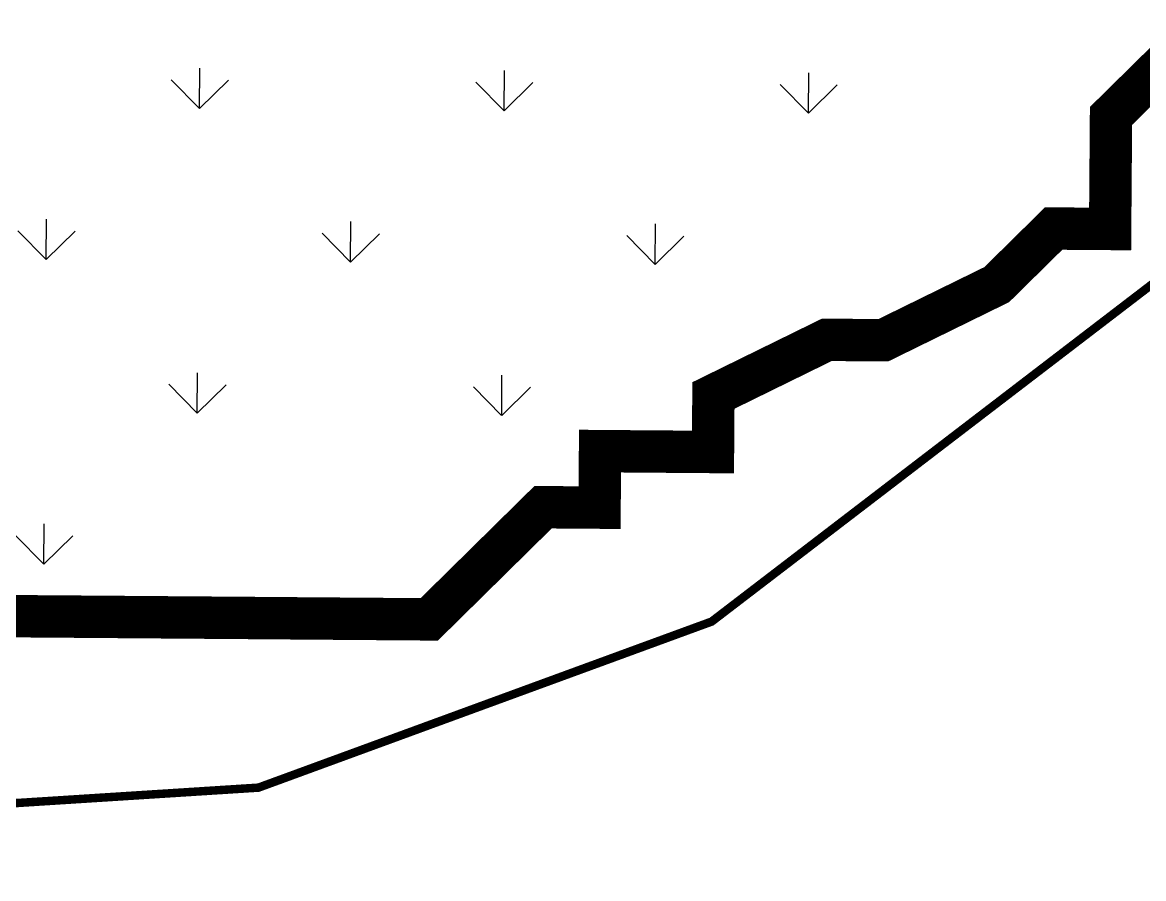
# Model space of a CAD drawing. Header units: metres. Extents: x 326467 to 340077, y 1811030 to 1824953.
# Drawn here: x 329174.9 to 329255.1, y 1812526.5 to 1812587.8 of the extents above; entities that cross this region are included whole.
import ezdxf

# ---------------------------------------------------------------- set-up
doc = ezdxf.new("R2010")
doc.units = ezdxf.units.M
doc.header["$MEASUREMENT"] = 0
for name, color, linetype in [('HAZARDS LINE', 1, 'Continuous'), ('MANGROOVE', 112, 'Continuous'), ('SURVEY PLOT BOUNDARY', 35, 'Continuous')]:
    doc.layers.add(name, color=color, linetype=linetype)

# ---------------------------------------------------------------- blocks, each defined once
blk = doc.blocks.new('16')
at = {"layer": 'MANGROOVE'}
h = blk.add_hatch(dxfattribs=at)
h.set_pattern_fill('GRASS', color=256, scale=0.606428, angle=-0.44213)
h.set_pattern_definition([(89.55787, (320150.772, 1810233.299), (-10.807394, 10.975486), [2.888115, -18.895414]), (44.55787, (320150.772, 1810233.299), (-10.807394, 10.975486), [2.888115, -12.515166]), (134.55787, (320150.772, 1810233.299), (-10.975486, -10.807394), [2.888115, -12.515166])])
h.paths.add_polyline_path([(329495.318, 1812826.445), (329509.252, 1812862.849), (329546.8, 1812893.722), (329583.672, 1812941.163), (329604.767, 1813003.101), (329619.428, 1813062.81), (329615.697, 1813084.315), (329601.89, 1813099.168), (329589.236, 1813119.021), (329582.706, 1813138.826), (329570.571, 1813150.861), (329568.441, 1813148.764), (329539.988, 1813128.767), (329527.799, 1813120.774), (329515.547, 1813104.695), (329503.232, 1813080.531), (329490.824, 1813044.237), (329474.373, 1813007.974), (329445.733, 1812963.718), (329380.337, 1812871.227), (329306.824, 1812774.754), (329245.657, 1812706.49), (329237.51, 1812698.466), (329208.995, 1812670.383), (329184.584, 1812650.355), (329152.12, 1812634.432), (329127.803, 1812626.533), (329091.358, 1812618.728), (329050.903, 1812614.997), (329032.712, 1812615.137), (329024.468, 1812604.329), (329021.562, 1812588.492), (329023.891, 1812565.658), (329029.344, 1812550.591), (329037.627, 1812541.624), (329059.531, 1812529.769), (329124.506, 1812528.703), (329209.361, 1812556.429), (329287.792, 1812607.677), (329330.989, 1812649.08), (329374.016, 1812698.135), (329389.986, 1812711.089), (329403.682, 1812717.939), (329441.805, 1812747.003)])
at = {"layer": 'HAZARDS LINE', "lineweight": 18, "const_width": 3.032}
blk.add_lwpolyline([(329171.646, 1812545.329), (329175.688, 1812545.297), (329179.73, 1812545.266), (329183.773, 1812545.235), (329187.815, 1812545.204), (329191.858, 1812545.173), (329195.9, 1812545.141), (329199.943, 1812545.11), (329203.985, 1812545.079), (329208.059, 1812549.091), (329212.132, 1812553.103), (329216.175, 1812553.072), (329216.206, 1812557.115), (329220.248, 1812557.083), (329224.291, 1812557.052), (329224.322, 1812561.095), (329232.438, 1812565.076), (329236.48, 1812565.045), (329244.597, 1812569.025), (329248.67, 1812573.037), (329252.713, 1812573.006), (329252.744, 1812577.049), (329252.775, 1812581.092), (329256.849, 1812585.104)], dxfattribs=at)
at = {"layer": 'SURVEY PLOT BOUNDARY', "lineweight": 18, "const_width": 0.606}
blk.add_lwpolyline([(329525.864, 1812870.104), (329484.847, 1812793.597), (329403.312, 1812705.273), (329383.069, 1812701.386), (329382.975, 1812689.257), (329325.851, 1812620.962), (329301.471, 1812604.976), (329285.177, 1812588.929), (329260.797, 1812572.944), (329224.197, 1812544.923), (329191.764, 1812533.043), (329135.139, 1812529.437), (329082.525, 1812521.756), (328901.146, 1812591.892)], dxfattribs=at)
blk.add_lwpolyline([(329284.74, 1812532.326), (329231.97, 1812504.43), (329175.376, 1812504.867), (329171.271, 1812496.812), (329159.144, 1812496.905), (329159.237, 1812509.034), (329135.014, 1812513.265), (329135.139, 1812529.437), (329191.764, 1812533.043), (329224.197, 1812544.923), (329260.797, 1812572.944)], close=True, dxfattribs=at)

msp = doc.modelspace()

# ---------------------------------------------------------------- block references
msp.add_blockref('16', (0, 0))

doc.saveas('drawing.dxf')
